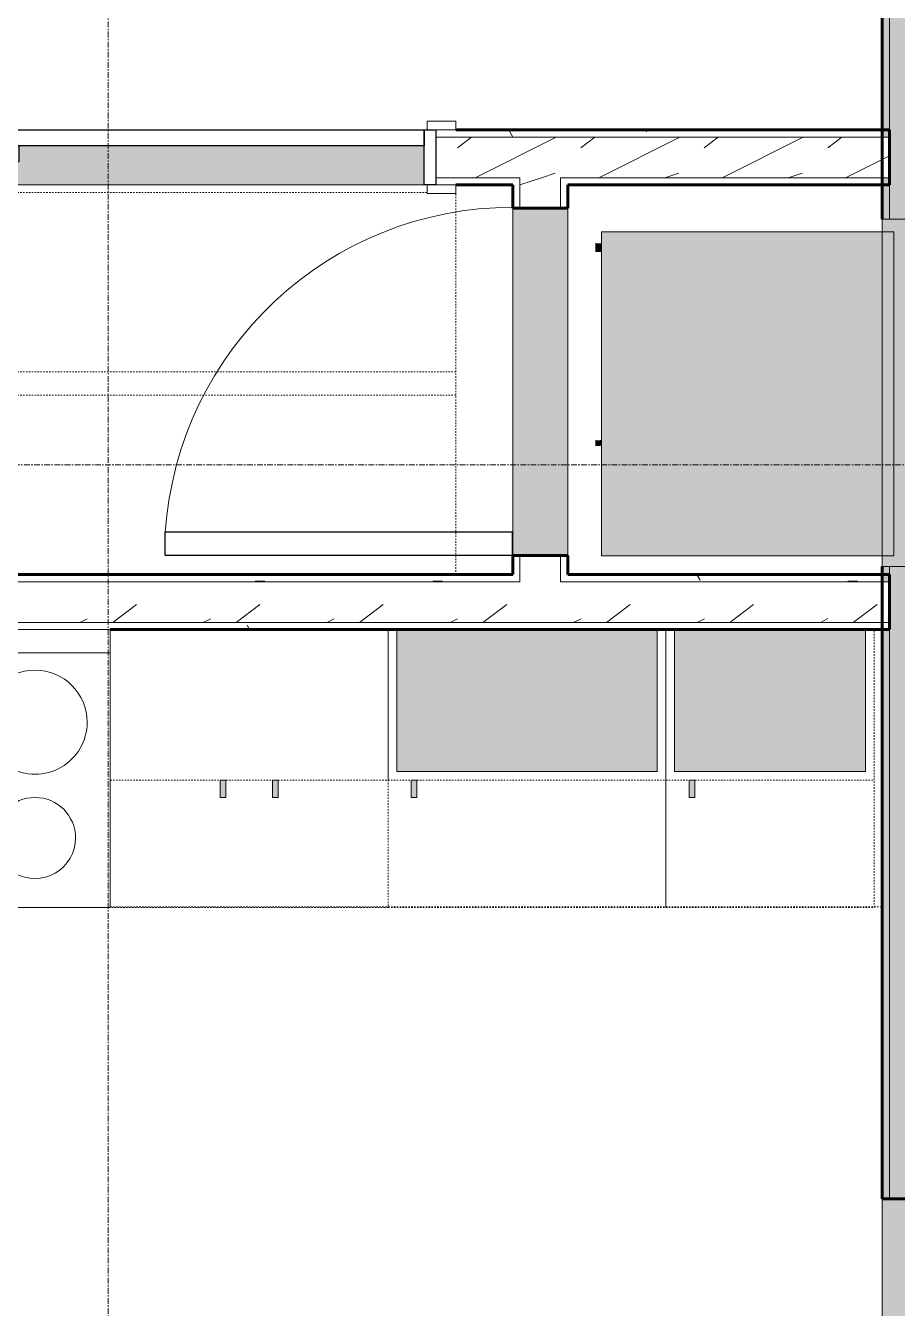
# Model space of a CAD drawing. Header units: inches. Extents: x -4061 to -1937, y 10959 to 12323.
# Drawn here: x -2180.4 to -2105.1, y 11462.3 to 11573.1 of the extents above; entities that cross this region are included whole.
import ezdxf

# ---------------------------------------------------------------- set-up
doc = ezdxf.new("R2010")
doc.units = ezdxf.units.IN
doc.header["$MEASUREMENT"] = 0
doc.linetypes.add('Dash', pattern=[0.25, 0.125, -0.125])
doc.linetypes.add('Grid Line 1_2_', pattern=[0.875, 0.5, -0.125, 0.125, -0.125])
for name, color, linetype, lineweight in [('0-1', 7, 'Continuous', 5), ('0-2', 10, 'Continuous', 18), ('0-4', 7, 'Continuous', 9), ('A-DOOR-1', 7, 'Continuous', 9), ('A-DOOR-2', 50, 'Continuous', 30), ('A-DOOR-FRAM-1', 50, 'Continuous', 30), ('A-GLAZ-1', 27, 'Continuous', 18), ('A-GLAZ-2', 10, 'Continuous', 18), ('A-WALL-1', 8, 'Continuous', 5), ('A-WALL-2', 250, 'Continuous', 60), ('A-WALL-3', 10, 'Continuous', 18), ('A-WALL-PATT-1', 7, 'Continuous', 9), ('A-WALL-PATT-2', 55, 'Continuous', 9), ('A-WALL-PATT-3', 53, 'Continuous', 9), ('M-EQPM-1', 252, 'Continuous', 9), ('M-EQPM-2', 55, 'Continuous', 9), ('M-EQPM-3', 7, 'Continuous', 9), ('Q-CASE-1', 53, 'Continuous', 9), ('Q-CASE-3', 7, 'Continuous', 9), ('Q-CASE-4', 7, 'Dash', 9), ('Q-CASE-HDLN-1', 7, 'Dash', 9), ('Q-SPCQ-1', 7, 'Continuous', 9), ('S-GRID-1', 1, 'Grid Line 1_2_', 9)]:
    doc.layers.add(name, color=color, linetype=linetype, lineweight=lineweight)
pattern_1 = [(0, (0, 0), (20.48, 5.12), [0.845, -14.515, 0.845, -14.515, -81.92]), (0, (0, 0), (20.48, 5.12), [-30.72, 0.845, -29.875, 0.845, -14.515, -35.84]), (0, (0, 0), (20.48, 5.12), [-76.8, 0.845, -9.395, 0.845, -24.755]), (120, (7.68, 2.56), (-14.67405, 15.1762003), [0.845, -14.515, 0.845, -14.515, -81.92]), (120, (7.68, 2.56), (-14.67405, 15.1762003), [-30.72, 0.845, -29.875, 0.845, -14.515, -35.84]), (120, (7.68, 2.56), (-14.67405, 15.1762003), [-76.8, 0.845, -9.395, 0.845, -24.755]), (240, (10.24, 12.8), (-5.80595, -20.2962003), [0.845, -14.515, 0.845, -14.515, -81.92]), (240, (10.24, 12.8), (-5.80595, -20.2962003), [-30.72, 0.845, -29.875, 0.845, -14.515, -35.84]), (240, (10.24, 12.8), (-5.80595, -20.2962003), [-76.8, 0.845, -9.395, 0.845, -24.755])]
pattern_2 = [(216.87, (4.265, 10.662), (31.9871619, 21.32545714), [5.331, -47.981]), (206.565, (10.662, 7.464), (-10.662476, -10.6620098), [11.921, -11.921]), (198.435, (10.662, 2.132), (-21.32449365, -10.6625869), [6.744, -26.974])]

# ---------------------------------------------------------------- blocks, each defined once
blk = doc.blocks.new('HVAC_SPVU_AlliedAir_MGE4 - HVAC_SPVU_AlliedAir_MGE4-1352620-ENLARGED RCP - 1ST FLOOR PLAN - EAST')
at = {"layer": 'M-EQPM-1'}
for points in [[(-0.49, 12.12), (14, 12.12), (14, 13.13), (-14, 13.13), (-14, 12.12), (-1.49, 12.12)], [(14, -12.13), (14, 12.12), (-14, 12.12), (-14, -12.13), (-10.54, -12.13)]]:
    blk.add_hatch(color=256, dxfattribs=at).paths.add_polyline_path(points, flags=0)
at = {"layer": 'M-EQPM-2'}
for points in [[(-12.63, -12.63), (-12.25, -12.63), (-12.26, -12.13), (-13, -12.13), (-12.99, -12.63), (-12.72, -12.63)], [(4.31, -12.63), (4.5, -12.63), (4.49, -12.13), (4, -12.13), (4.01, -12.63), (4.25, -12.63)]]:
    blk.add_hatch(color=256, dxfattribs=at).paths.add_polyline_path(points, flags=0)
at = {"layer": 'M-EQPM-3'}
for p, q in [((14, 13.13), (-14, 13.13)), ((-14, 13.13), (-14, 12.12)), ((14, 12.12), (14, 13.13)), ((-14, 12.12), (14, 12.12)), ((14, 12.12), (-14, 12.12)), ((-14, 12.12), (-14, -12.13)), ((14, -12.13), (14, 12.12)), ((-14, -12.13), (14, -12.13)), ((-13, -12.63), (-12.25, -12.63)), ((4, -12.63), (4.5, -12.63))]:
    blk.add_line(p, q, dxfattribs=at)
blk = doc.blocks.new('Single-Flush - 30_ x 80_-1421383-ENLARGED RCP - 1ST FLOOR PLAN - EAST')
at = {"layer": 'A-DOOR-1'}
blk.add_arc((15, -2.375), 30.067, 180, 266.18593, dxfattribs=at)
at = {"layer": 'A-DOOR-2'}
for p, q in [((13, -2.375), (13, -32.375)), ((15, -2.375), (13, -2.375)), ((15, -2.375), (15, -32.375)), ((15, -32.375), (13, -32.375))]:
    blk.add_line(p, q, dxfattribs=at)
blk = doc.blocks.new('FOLDING_SLIDING CLOSET - 72_ x 80_-1372885-ENLARGED RCP - 1ST FLOOR PLAN - EAST')
at = {"layer": 'A-DOOR-1'}
for p, q in [((-38.75, 3.25), (-36.25, 3.25)), ((-38.75, 2.5), (-38.75, 3.25)), ((-36.25, 2.5), (-38.75, 2.5)), ((-36.25, 3.25), (-36.25, 2.5)), ((36.25, 3.25), (38.75, 3.25)), ((36.25, 2.5), (36.25, 3.25)), ((38.75, 2.5), (36.25, 2.5)), ((38.75, 3.25), (38.75, 2.5)), ((-38.75, -2.25), (-36.25, -2.25)), ((-38.75, -3), (-38.75, -2.25)), ((-36.25, -3), (-38.75, -3)), ((-36.25, -2.25), (-36.25, -3)), ((36.25, -2.25), (38.75, -2.25)), ((36.25, -3), (36.25, -2.25)), ((38.75, -3), (36.25, -3)), ((38.75, -2.25), (38.75, -3))]:
    blk.add_line(p, q, dxfattribs=at)
at = {"layer": 'A-DOOR-2'}
for p, q in [((-1, 0.5), (36, 0.5)), ((-1, -0.875), (-1, 0.5)), ((36, 0.5), (36, -0.875)), ((-36, -0.875), (1, -0.875)), ((-36, -2.25), (-36, -0.875)), ((36, -0.875), (-1, -0.875)), ((1, -0.875), (1, -2.25)), ((1, -2.25), (-36, -2.25))]:
    blk.add_line(p, q, dxfattribs=at)
at = {"layer": 'A-DOOR-FRAM-1'}
for p, q in [((-37, 2.5), (-36, 2.5)), ((-37, -2.25), (-37, 2.5)), ((-36, 2.5), (-36, -2.25)), ((36, 2.5), (37, 2.5)), ((36, -2.25), (36, 2.5)), ((37, 2.5), (37, -2.25)), ((-36, -2.25), (-37, -2.25)), ((37, -2.25), (36, -2.25))]:
    blk.add_line(p, q, dxfattribs=at)
blk = doc.blocks.new('OD_CW_Closet - OD_CW_Closet-2039040-ENLARGED RCP - 1ST FLOOR PLAN - EAST')
at = {"layer": 'Q-CASE-HDLN-1'}
for p, q in [((0.74, 24), (0.74, -8.9)), ((0.74, 8.5), (160.21, 8.5)), ((0.74, 6.5), (160.21, 6.5)), ((3.24, -9), (75.74, -9))]:
    blk.add_line(p, q, dxfattribs=at)
blk = doc.blocks.new('Range - 24_ x 24_-1372826-ENLARGED RCP - 1ST FLOOR PLAN - EAST')
at = {"layer": 'Q-SPCQ-1'}
for p, q in [((0, 0), (24, 0)), ((0, -24), (0, 0)), ((24, 0), (24, -24)), ((0, -22), (24, -22)), ((24, -24), (0, -24))]:
    blk.add_line(p, q, dxfattribs=at)
for centre, radius, start, end in [((6.5, -6), 3.5, 360, 180), ((17.5, -6), 3, 360, 180), ((6.5, -6), 3.5, 180, 0), ((17.5, -6), 3, 180, 0), ((6.5, -16), 4.5, 360, 180), ((17.5, -16), 3, 360, 180), ((6.5, -16), 4.5, 180, 0), ((17.5, -16), 3, 180, 0)]:
    blk.add_arc(centre, radius, start, end, dxfattribs=at)
blk = doc.blocks.new('Base Cabinet-Single Door _ Drawer - 24_-2164611-ENLARGED RCP - 1ST FLOOR PLAN - EAST')
at = {"layer": 'Q-CASE-4'}
for p, q in [((-11.26, -24), (-11.26, 0)), ((-11.26, 0), (12.74, 0)), ((12.74, 0), (12.74, -24)), ((12.74, -24), (-11.26, -24))]:
    blk.add_line(p, q, dxfattribs=at)
blk = doc.blocks.new('Base Cabinet-Single Door _ Drawer - 18_-2171622-ENLARGED RCP - 1ST FLOOR PLAN - EAST')
at = {"layer": 'Q-CASE-4'}
for p, q in [((-8.26, 24), (-8.26, 0)), ((9.74, 24), (-8.26, 24)), ((9.74, 0), (9.74, 24)), ((-8.26, 0), (9.74, 0))]:
    blk.add_line(p, q, dxfattribs=at)
blk = doc.blocks.new('Base Cabinet-Single Door _ Drawer - 24_-2171315-ENLARGED RCP - 1ST FLOOR PLAN - EAST')
at = {"layer": 'Q-CASE-4'}
for p, q in [((-11.26, 24), (-11.26, 0)), ((12.74, 24), (-11.26, 24)), ((12.74, 0), (12.74, 24)), ((-11.26, 0), (12.74, 0))]:
    blk.add_line(p, q, dxfattribs=at)
blk = doc.blocks.new('300 Series Wall Hung Cabinet_326 - 24_-2172247-ENLARGED RCP - 1ST FLOOR PLAN - EAST')
at = {"layer": 'Q-CASE-1'}
for points in [[(-2.01, -16.87), (-2.01, -15.38), (-2.5, -15.38), (-2.5, -16.87)], [(2.49, -16.87), (2.49, -15.38), (2, -15.38), (2, -16.87)]]:
    blk.add_hatch(color=256, dxfattribs=at).paths.add_polyline_path(points, flags=0)
at = {"layer": 'Q-CASE-3'}
for p, q in [((-2.01, -15.38), (-2.5, -15.38)), ((-2.5, -15.38), (-2.5, -16.87)), ((-2.01, -16.87), (-2.01, -15.38)), ((2.49, -15.38), (2, -15.38)), ((2, -15.38), (2, -16.87)), ((2.49, -16.87), (2.49, -15.38)), ((-2.5, -16.87), (-2.01, -16.87)), ((2, -16.87), (2.49, -16.87))]:
    blk.add_line(p, q, dxfattribs=at)
at = {"layer": 'Q-CASE-4'}
for p, q in [((12, -15.38), (12, -2.38)), ((-12, -15.38), (12, -15.38))]:
    blk.add_line(p, q, dxfattribs=at)
blk = doc.blocks.new('300 Series Wall Hung Cabinet_301 - 18_-2171968-ENLARGED RCP - 1ST FLOOR PLAN - EAST')
at = {"layer": 'Q-CASE-1'}
for points in [[(-8.25, -2.38), (-8.25, -14.63), (8.25, -14.63), (8.25, -2.38)], [(-7, -15.38), (-7, -16.87), (-6.51, -16.87), (-6.51, -15.38)]]:
    blk.add_hatch(color=256, dxfattribs=at).paths.add_polyline_path(points, flags=0)
at = {"layer": 'Q-CASE-3'}
for p, q in [((-8.25, -14.63), (-8.25, -2.38)), ((8.25, -2.38), (8.25, -14.63)), ((8.25, -14.63), (-8.25, -14.63)), ((-6.51, -15.38), (-7, -15.38)), ((-7, -15.38), (-7, -16.87)), ((-6.51, -16.87), (-6.51, -15.38)), ((-7, -16.87), (-6.51, -16.87))]:
    blk.add_line(p, q, dxfattribs=at)
at = {"layer": 'Q-CASE-4'}
for p, q in [((-9, -2.38), (-9, -15.38)), ((9, -15.38), (9, -2.38)), ((-9, -15.38), (9, -15.38))]:
    blk.add_line(p, q, dxfattribs=at)
blk = doc.blocks.new('300 Series Wall Hung Cabinet_301 - 24_-V14-ENLARGED RCP - 1ST FLOOR PLAN - EAST')
at = {"layer": 'Q-CASE-1'}
for points in [[(11.25, -14.63), (11.25, -2.38), (-11.25, -2.38), (-11.25, -14.63)], [(-9.51, -16.87), (-9.51, -15.38), (-10, -15.38), (-10, -16.87)]]:
    blk.add_hatch(color=256, dxfattribs=at).paths.add_polyline_path(points, flags=0)
at = {"layer": 'Q-CASE-3'}
for p, q in [((-11.25, -14.63), (-11.25, -2.38)), ((11.25, -2.38), (11.25, -14.63)), ((11.25, -14.63), (-11.25, -14.63)), ((-9.51, -15.38), (-10, -15.38)), ((-10, -15.38), (-10, -16.87)), ((-9.51, -16.87), (-9.51, -15.38)), ((-10, -16.87), (-9.51, -16.87))]:
    blk.add_line(p, q, dxfattribs=at)
at = {"layer": 'Q-CASE-4'}
for p, q in [((-12, -2.38), (-12, -15.38)), ((12, -15.38), (12, -2.38)), ((-12, -15.38), (12, -15.38))]:
    blk.add_line(p, q, dxfattribs=at)
blk = doc.blocks.new('OD_CW_Countertop - OD_CW_Countertop-2216524-ENLARGED RCP - 1ST FLOOR PLAN - EAST')
at = {"layer": 'Q-CASE-HDLN-1'}
blk.add_line((0.74, 0.05), (67.42, 0.05), dxfattribs=at)
blk = doc.blocks.new('CTR - 1st Phase - Unit Layouts_rvt-1-ENLARGED RCP - 1ST FLOOR PLAN - EAST')
at = {"layer": 'A-WALL-1'}
h = blk.add_hatch(color=256, dxfattribs=at)
h.paths.add_polyline_path([(-2183.02, 11559.35), (-2146.02, 11559.35), (-2146.02, 11562.72), (-2181.02, 11562.72), (-2181.02, 11561.35), (-2218.02, 11561.35), (-2218.02, 11559.35), (-2185.24, 11559.35)], flags=0)
h.paths.add_polyline_path([(-2185.24, 11562.72), (-2183.02, 11562.72), (-2183.02, 11564.1), (-2218.02, 11564.1), (-2218.02, 11562.72)], flags=0)
blk.add_hatch(color=256, dxfattribs=at).paths.add_polyline_path([(-2137.75, 11527.35), (-2133.62, 11527.35), (-2133.62, 11557.35), (-2138.37, 11557.35), (-2138.37, 11527.35)], flags=0)
at = {"layer": 'A-WALL-PATT-1'}
h = blk.add_hatch(dxfattribs=at)
h.set_pattern_fill('FP_1', color=256, style=0, pattern_type=2)
h.set_pattern_definition(pattern_1)
h.paths.add_polyline_path([(-2134.25, 11563.47), (-2106.45, 11563.47), (-2106.45, 11564.1), (-2145.02, 11564.1), (-2145.02, 11563.47), (-2137.75, 11563.47)], flags=0)
h.paths.add_polyline_path([(-2222.52, 11563.47), (-2219.02, 11563.47), (-2219.02, 11564.1), (-2222.52, 11564.1)], flags=0)
h.paths.add_polyline_path([(-2303.67, 11563.47), (-2296.52, 11563.47), (-2296.52, 11564.1), (-2305.63, 11564.1), (-2306.26, 11563.47), (-2303.93, 11563.47)], flags=0)
h = blk.add_hatch(dxfattribs=at)
h.set_pattern_fill('FP_1', color=256, style=0, pattern_type=2)
h.set_pattern_definition(pattern_1)
h.paths.add_polyline_path([(-2173.13, 11525.07), (-2137.75, 11525.07), (-2137.75, 11525.7), (-2303.93, 11525.7), (-2303.3, 11525.07), (-2185.24, 11525.07)], flags=0)
h.paths.add_polyline_path([(-2106.45, 11525.07), (-2106.45, 11525.7), (-2134.25, 11525.7), (-2134.25, 11525.07), (-2123.92, 11525.07)], flags=0)
h = blk.add_hatch(dxfattribs=at)
h.set_pattern_fill('FP_1', color=256, style=0, pattern_type=2)
h.set_pattern_definition(pattern_1)
h.paths.add_polyline_path([(-2123.92, 11520.95), (-2105.82, 11520.95), (-2105.82, 11521.57), (-2276.89, 11521.57), (-2276.89, 11520.95), (-2124.38, 11520.95)], flags=0)
h.paths.add_polyline_path([(-2280.39, 11520.95), (-2280.39, 11521.57), (-2305.64, 11521.57), (-2305.01, 11520.95), (-2281.01, 11520.95)], flags=0)
at = {"layer": 'A-WALL-PATT-2'}
h = blk.add_hatch(dxfattribs=at)
h.set_pattern_fill('FP_2', color=256, style=0, pattern_type=2)
h.set_pattern_definition(pattern_2)
h.paths.add_polyline_path([(-2145.02, 11559.97), (-2105.82, 11559.97), (-2105.82, 11563.47), (-2145.02, 11563.47)], flags=0)
h.paths.add_polyline_path([(-2219.02, 11559.97), (-2219.02, 11563.47), (-2222.52, 11563.47), (-2222.52, 11559.97)], flags=0)
h.paths.add_polyline_path([(-2303.67, 11559.97), (-2296.52, 11559.97), (-2296.52, 11563.47), (-2305.38, 11563.47), (-2308.88, 11559.97), (-2303.93, 11559.97)], flags=0)
h = blk.add_hatch(dxfattribs=at)
h.set_pattern_fill('FP_2', color=256, style=0, pattern_type=2)
h.set_pattern_definition(pattern_2)
h.paths.add_polyline_path([(-2134.25, 11525.07), (-2134.25, 11527.35), (-2137.75, 11527.35), (-2137.75, 11525.07)], flags=0)
h.paths.add_polyline_path([(-2137.75, 11557.35), (-2134.25, 11557.35), (-2134.25, 11559.97), (-2137.75, 11559.97), (-2137.75, 11559.35)], flags=0)
h = blk.add_hatch(dxfattribs=at)
h.set_pattern_fill('FP_2', color=256, style=0, pattern_type=2)
h.set_pattern_definition(pattern_2)
h.paths.add_polyline_path([(-2106.45, 11521.57), (-2105.82, 11521.57), (-2105.82, 11525.07), (-2308.25, 11525.07), (-2304.75, 11521.57), (-2123.92, 11521.57)], flags=0)
at = {"layer": 'A-WALL-2'}
for p, q in [((-2143.27, 11564.1), (-2105.82, 11564.1)), ((-2105.82, 11564.1), (-2105.82, 11559.35)), ((-2138.37, 11559.35), (-2143.27, 11559.35)), ((-2138.37, 11557.35), (-2138.37, 11559.35)), ((-2105.82, 11559.35), (-2133.62, 11559.35)), ((-2133.62, 11559.35), (-2133.62, 11557.35)), ((-2133.62, 11557.35), (-2138.37, 11557.35)), ((-2138.37, 11525.7), (-2138.37, 11527.35)), ((-2138.37, 11527.35), (-2133.62, 11527.35)), ((-2133.62, 11527.35), (-2133.62, 11525.7)), ((-2303.05, 11525.7), (-2138.37, 11525.7)), ((-2133.62, 11525.7), (-2105.82, 11525.7)), ((-2105.82, 11525.7), (-2105.82, 11520.95)), ((-2105.82, 11520.95), (-2173.13, 11520.95))]:
    blk.add_line(p, q, dxfattribs=at)
at = {"layer": 'A-WALL-3'}
for p, q in [((-2105.82, 11563.47), (-2145.02, 11563.47)), ((-2137.75, 11559.97), (-2145.02, 11559.97)), ((-2137.75, 11559.97), (-2137.75, 11559.35)), ((-2105.82, 11559.97), (-2134.25, 11559.97)), ((-2134.25, 11559.97), (-2134.25, 11559.35)), ((-2218.02, 11559.35), (-2146.02, 11559.35)), ((-2137.75, 11559.35), (-2137.75, 11557.35)), ((-2134.25, 11559.35), (-2134.25, 11557.35)), ((-2138.37, 11557.35), (-2138.37, 11527.35)), ((-2133.62, 11527.35), (-2133.62, 11557.35)), ((-2137.75, 11527.35), (-2137.75, 11525.7)), ((-2134.25, 11527.35), (-2134.25, 11525.7)), ((-2137.75, 11525.7), (-2137.75, 11525.07)), ((-2134.25, 11525.7), (-2134.25, 11525.07)), ((-2137.75, 11525.07), (-2303.3, 11525.07)), ((-2105.82, 11525.07), (-2134.25, 11525.07)), ((-2105.82, 11521.57), (-2276.89, 11521.57))]:
    blk.add_line(p, q, dxfattribs=at)
at = {"layer": '0-2'}
for name, p, rotation in [('FOLDING_SLIDING CLOSET - 72_ x 80_-1372885-ENLARGED RCP - 1ST FLOOR PLAN - EAST', (-2182.02, 11561.85), 180), ('OD_CW_Closet - OD_CW_Closet-2039040-ENLARGED RCP - 1ST FLOOR PLAN - EAST', (-2142.54, 11549.7), 180), ('Single-Flush - 30_ x 80_-1421383-ENLARGED RCP - 1ST FLOOR PLAN - EAST', (-2136, 11542.35), 269.9999999999856), ('HVAC_SPVU_AlliedAir_MGE4 - HVAC_SPVU_AlliedAir_MGE4-1352620-ENLARGED RCP - 1ST FLOOR PLAN - EAST', (-2118.57, 11541.31), 269.9999999999881), ('Range - 24_ x 24_-1372826-ENLARGED RCP - 1ST FLOOR PLAN - EAST', (-2173.13, 11496.95), 180), ('Base Cabinet-Single Door _ Drawer - 24_-2171315-ENLARGED RCP - 1ST FLOOR PLAN - EAST', (-2136.39, 11520.95), 180), ('Base Cabinet-Single Door _ Drawer - 18_-2171622-ENLARGED RCP - 1ST FLOOR PLAN - EAST', (-2115.39, 11520.95), 180)]:
    blk.add_blockref(name, p, dxfattribs=dict(at, rotation=rotation))
for name, p in [('Base Cabinet-Single Door _ Drawer - 24_-2164611-ENLARGED RCP - 1ST FLOOR PLAN - EAST', (-2161.87, 11520.95)), ('300 Series Wall Hung Cabinet_326 - 24_-2172247-ENLARGED RCP - 1ST FLOOR PLAN - EAST', (-2161.13, 11523.32)), ('300 Series Wall Hung Cabinet_301 - 24_-V14-ENLARGED RCP - 1ST FLOOR PLAN - EAST', (-2137.13, 11523.32)), ('300 Series Wall Hung Cabinet_301 - 18_-2171968-ENLARGED RCP - 1ST FLOOR PLAN - EAST', (-2116.13, 11523.32)), ('OD_CW_Countertop - OD_CW_Countertop-2216524-ENLARGED RCP - 1ST FLOOR PLAN - EAST', (-2173.87, 11496.95))]:
    blk.add_blockref(name, p, dxfattribs=at)
blk = doc.blocks.new('089100 - Louvers - Magic-Pak - 089100 - Louvers - Magic-Pak-V55-ENLARGED RCP - 1ST FLOOR PLAN - EAST')
at = {"layer": 'A-GLAZ-1'}
blk.add_hatch(color=256, dxfattribs=at).paths.add_polyline_path([(15, 4.31), (-15, 4.31), (-15, -4.31), (-13.93, -4.31), (-13.93, -3.31), (14.07, -3.31), (14.07, -4.31), (15, -4.31), (15, 1.81)], flags=0)
at = {"layer": 'A-GLAZ-2'}
for p, q in [((15, 4.31), (-15, 4.31)), ((-15, 4.31), (-15, -4.31)), ((15, 4.31), (15, -4.31)), ((-15, -4.31), (-13.93, -4.31)), ((14.07, -4.31), (15, -4.31))]:
    blk.add_line(p, q, dxfattribs=at)
blk = doc.blocks.new('CTR - 1st Phase - Shell_rvt-1-ENLARGED RCP - 1ST FLOOR PLAN - EAST')
at = {"layer": 'A-WALL-1'}
blk.add_hatch(color=256, dxfattribs=at).paths.add_polyline_path([(-2101.32, 11433.76), (-2101.32, 11471.79), (-2106.45, 11471.79), (-2106.45, 11433.76), (-2105.82, 11433.76)], flags=0)
at = {"layer": 'A-WALL-PATT-2'}
h = blk.add_hatch(dxfattribs=at)
h.set_pattern_fill('FP_1', color=256, style=0, pattern_type=2)
h.set_pattern_definition(pattern_1)
h.paths.add_polyline_path([(-2105.82, 11285.91), (-2105.82, 11318.38), (-2106.45, 11318.38), (-2106.45, 11285.91)], flags=0)
h.paths.add_polyline_path([(-2105.82, 11356.4), (-2105.82, 11395.36), (-2106.45, 11395.36), (-2106.45, 11356.4)], flags=0)
h.paths.add_polyline_path([(-2105.82, 11433.39), (-2105.82, 11433.76), (-2106.45, 11433.76), (-2106.45, 11433.39)], flags=0)
h.paths.add_polyline_path([(-2105.82, 11471.79), (-2105.82, 11520.95), (-2106.45, 11520.95), (-2106.45, 11471.79)], flags=0)
h.paths.add_polyline_path([(-2105.82, 11525.07), (-2105.82, 11526.39), (-2106.45, 11526.39), (-2106.43, 11525.07)], flags=0)
h.paths.add_polyline_path([(-2105.82, 11556.39), (-2105.82, 11559.97), (-2106.45, 11559.97), (-2106.45, 11556.39)], flags=0)
h.paths.add_polyline_path([(-2105.89, 11563.47), (-2105.82, 11563.47), (-2105.82, 11625.58), (-2106.45, 11625.58), (-2106.45, 11563.47)], flags=0)
h.paths.add_polyline_path([(-2106.45, 11663.6), (-2105.82, 11663.6), (-2105.82, 11679.99), (-2106.45, 11679.99)], flags=0)
h.paths.add_polyline_path([(-2106.45, 11685.99), (-2105.82, 11685.99), (-2105.82, 11702.38), (-2106.45, 11702.38), (-2106.45, 11699.7)], flags=0)
h.paths.add_polyline_path([(-2105.82, 11740.4), (-2105.82, 11740.78), (-2106.45, 11740.78), (-2106.45, 11740.4)], flags=0)
h.paths.add_polyline_path([(-2106.45, 11778.8), (-2105.82, 11778.8), (-2105.82, 11802.25), (-2106.45, 11802.25)], flags=0)
h.paths.add_polyline_path([(-2106.39, 11806.38), (-2105.82, 11806.38), (-2105.82, 11808.98), (-2106.45, 11808.98), (-2106.45, 11806.38)], flags=0)
h.paths.add_polyline_path([(-2105.82, 11839.04), (-2105.85, 11841.28), (-2106.45, 11841.28), (-2106.45, 11839.04), (-2105.82, 11839.04)], flags=0)
h.paths.add_polyline_path([(-2106.45, 11845.4), (-2105.82, 11845.4), (-2105.82, 11894.38), (-2106.45, 11894.38), (-2106.45, 11850.04)], flags=0)
h.paths.add_polyline_path([(-2105.82, 11932.59), (-2105.82, 11932.78), (-2106.45, 11932.78), (-2106.45, 11932.59)], flags=0)
h.paths.add_polyline_path([(-2105.82, 11970.99), (-2105.82, 12080.69), (-2106.45, 12080.69), (-2106.45, 11970.99)], flags=0)
at = {"layer": 'A-WALL-PATT-3'}
h = blk.add_hatch(dxfattribs=at)
h.set_pattern_fill('FP_17', color=256, style=0, pattern_type=2)
h.set_pattern_definition([(161.57, (0.32, 0.32), (-2.560496185, -0.000537386), [0, -18.214, 2.022, 0]), (18.43, (-0.32, 0.32), (-2.560496185, 0.000537386), [0, -18.214, 2.022, 0]), (108.43, (0.32, 0.32), (1.27922091, -6.400876726), [6.07, -14.166]), (71.57, (-0.32, 0.32), (1.27922091, 6.400876726), [6.07, -14.166])])
h.paths.add_polyline_path([(-2105.82, 11285.29), (-2100.32, 11285.29), (-2100.32, 11318.38), (-2105.82, 11318.38), (-2105.82, 11285.91)], flags=0)
h.paths.add_polyline_path([(-2100.32, 11356.4), (-2100.32, 11395.36), (-2105.82, 11395.36), (-2105.82, 11356.4)], flags=0)
h.paths.add_polyline_path([(-2100.32, 11433.39), (-2100.32, 11433.76), (-2105.82, 11433.76), (-2105.82, 11433.39), (-2101.32, 11433.39)], flags=0)
h.paths.add_polyline_path([(-2100.32, 11471.79), (-2100.32, 11526.39), (-2105.82, 11526.39), (-2105.82, 11471.79)], flags=0)
h.paths.add_polyline_path([(-2105.82, 11556.39), (-2100.32, 11556.39), (-2100.32, 11625.58), (-2105.82, 11625.58), (-2105.82, 11558.77)], flags=0)
h.paths.add_polyline_path([(-2100.32, 11663.6), (-2100.32, 11702.38), (-2105.82, 11702.38), (-2105.82, 11663.6)], flags=0)
h.paths.add_polyline_path([(-2100.32, 11740.4), (-2100.32, 11740.78), (-2105.82, 11740.78), (-2105.82, 11740.4), (-2101.32, 11740.4)], flags=0)
h.paths.add_polyline_path([(-2105.82, 11778.8), (-2100.32, 11778.8), (-2100.32, 11808.98), (-2105.82, 11808.98)], flags=0)
h.paths.add_polyline_path([(-2100.32, 11838.98), (-2100.32, 11894.38), (-2105.82, 11894.38), (-2105.82, 11839.04), (-2105.45, 11839.04), (-2105.45, 11838.98)], flags=0)
h.paths.add_polyline_path([(-2105.82, 11932.59), (-2100.32, 11932.59), (-2100.32, 11932.78), (-2105.82, 11932.78)], flags=0)
h.paths.add_polyline_path([(-2100.32, 11970.99), (-2100.32, 12086.19), (-2105.82, 12086.19), (-2105.82, 11970.99)], flags=0)
at = {"layer": 'A-WALL-2'}
for p, q in [((-2106.45, 11556.39), (-2106.45, 11625.58)), ((-2106.45, 11471.79), (-2106.45, 11526.39)), ((-2098.82, 11471.79), (-2106.45, 11471.79))]:
    blk.add_line(p, q, dxfattribs=at)
at = {"layer": 'A-WALL-3'}
for p, q in [((-2105.82, 11556.39), (-2105.82, 11625.58)), ((-2105.82, 11471.79), (-2105.82, 11526.39)), ((-2106.45, 11471.79), (-2106.45, 11433.76))]:
    blk.add_line(p, q, dxfattribs=at)
at = {"layer": 'S-GRID-1'}
for p, q in [((-2173.32, 10958.72), (-2173.32, 12290.35)), ((-1936.83, 11535.19), (-4027.88, 11535.19))]:
    blk.add_line(p, q, dxfattribs=at)
at = {"layer": '0-4', "rotation": 269.9999999999988}
blk.add_blockref('089100 - Louvers - Magic-Pak - 089100 - Louvers - Magic-Pak-V55-ENLARGED RCP - 1ST FLOOR PLAN - EAST', (-2102.14, 11541.39), dxfattribs=at)

msp = doc.modelspace()

# ---------------------------------------------------------------- block references
at = {"layer": '0-1'}
for name in ['CTR - 1st Phase - Shell_rvt-1-ENLARGED RCP - 1ST FLOOR PLAN - EAST', 'CTR - 1st Phase - Unit Layouts_rvt-1-ENLARGED RCP - 1ST FLOOR PLAN - EAST']:
    msp.add_blockref(name, (0, 0), dxfattribs=at)

doc.saveas('drawing.dxf')
